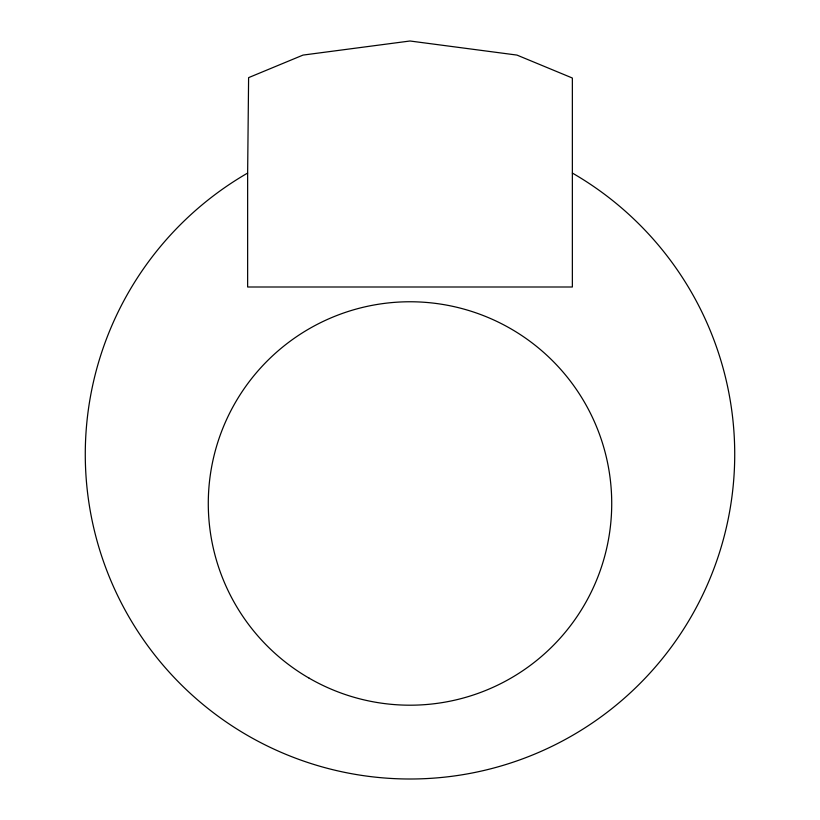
<?xml version="1.0" encoding="UTF-8"?>
<svg xmlns="http://www.w3.org/2000/svg" width="820" height="820" viewBox="0 0 820 820"><rect width="100%" height="100%" fill="white"/><g stroke="black" fill="none" stroke-linecap="round" stroke-linejoin="round"><path stroke-width="1.23" d="M247.64 173.061L248.603 77.633L303.031 55.084L410 41L516.969 55.084L572.36 78.023L572.36 287L247.64 287L247.64 173.061A324.72 324.72 0 0 0 161.253 663.011A324.72 324.72 0 0 0 658.747 663.011A324.72 324.72 0 0 0 572.36 173.061M309.14 678.171A201.72 201.72 0 0 0 611.72 503.48A201.72 201.72 0 0 0 309.14 328.789A201.72 201.72 0 0 0 309.14 678.171"/></g></svg>
